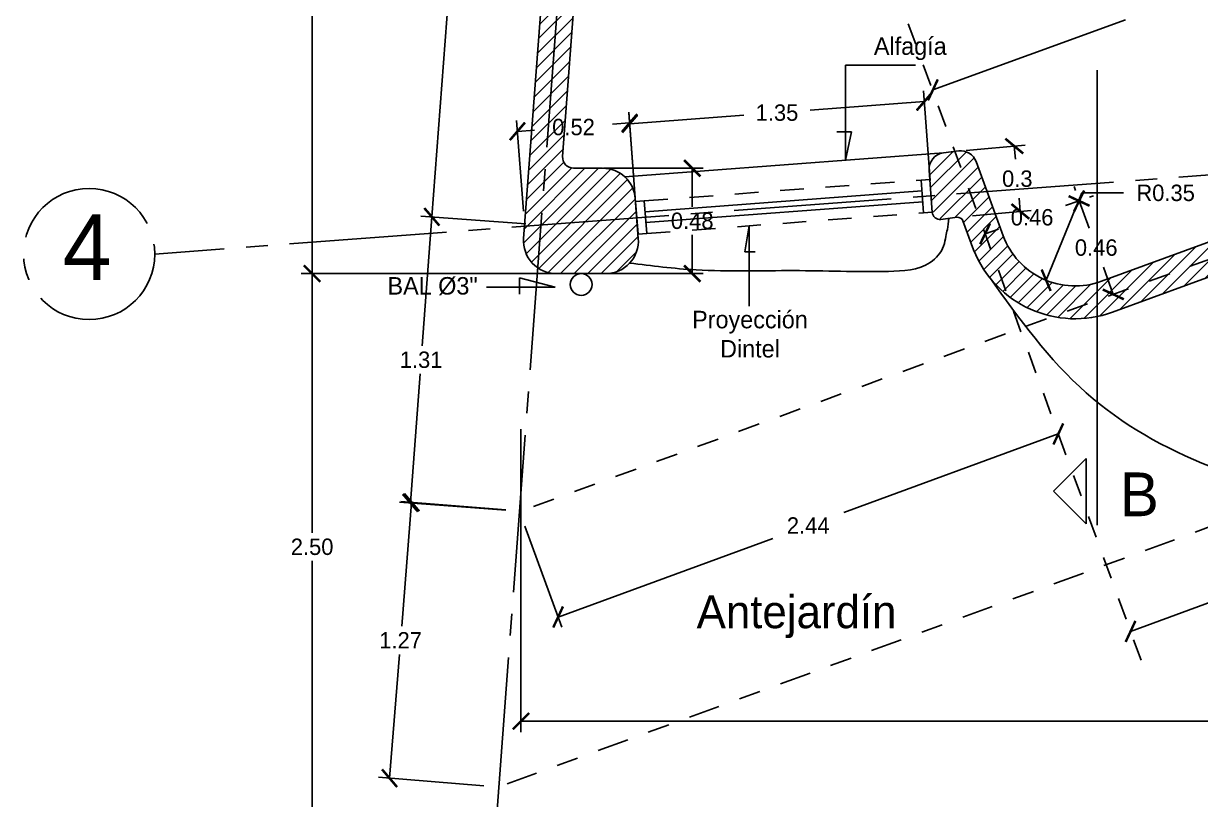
# Model space of a CAD drawing. Extents: x 132.5 to 215, y 54.5 to 129.7.
# Drawn here: x 151.39 to 156.77, y 113.89 to 117.43 of the extents above; entities that cross this region are included whole.
import ezdxf

# ---------------------------------------------------------------- set-up
doc = ezdxf.new("R2010")
doc.units = 0
doc.header["$LTSCALE"] = 0.06
doc.header["$MEASUREMENT"] = 0
doc.header["$PDMODE"] = 34
doc.header["$PDSIZE"] = -5
doc.linetypes.add('ACAD_ISO02W100', pattern=[15, 12, -3])
doc.linetypes.add('ACAD_ISO04W100', pattern=[30.5, 24, -3, 0.5, -3])
doc.layers.get('0').update_dxf_attribs({"linetype": 'CONTINUOUS'})
doc.layers.get('DEFPOINTS').update_dxf_attribs({"linetype": 'CONTINUOUS'})
for name, color, linetype in [('CARPINTERIA', 2, 'CONTINUOUS'), ('COTAS', 7, 'CONTINUOUS'), ('EJES', 1, 'ACAD_ISO04W100'), ('L005', 46, 'CONTINUOUS'), ('L01', 21, 'CONTINUOUS'), ('L02', 2, 'CONTINUOUS'), ('L025', 4, 'CONTINUOUS'), ('L05', 3, 'CONTINUOUS'), ('L07', 20, 'CONTINUOUS'), ('PROY', 9, 'ACAD_ISO02W100')]:
    doc.layers.add(name, color=color, linetype=linetype)
doc.styles.add('STYLE3', font='stylu.ttf')
doc.styles.add('STYLE4', font='stylu.ttf')
doc.dimstyles.new('ISO-25', dxfattribs={"dimtxt": 0.075, "dimasz": 0.075, "dimexe": 0.05, "dimexo": 0.07, "dimgap": 0.025, "dimtad": 0, "dimtih": 1, "dimtoh": 1, "dimdsep": 46, "dimtxsty": 'STYLE3', "dimblk1": 'ARCHTICK', "dimblk2": 'ARCHTICK', "dimsah": 1, "dimcen": 1, "dimadec": 0, "dimazin": 0, "dimtfac": 1, "dimtmove": 1, "dimatfit": 3, "dimldrblk": 'ARCHTICK', "dimfxl": 1, "dimtolj": 1, "dimtzin": 0, "dimarcsym": 0})
pattern_1 = [(45, (1.226518864690036, 29.56729762460166), (-0.03093592167691145, 0.03093592167691146), [])]

# ---------------------------------------------------------------- blocks, each defined once
blk = doc.blocks.new('_ARCHTICK')
at = {"color": 0, "linetype": 'ByBlock', "const_width": 0.15}
blk.add_lwpolyline([(-0.5, -0.5), (0.5, 0.5)], dxfattribs=at)
blk = doc.blocks.new('*D13')
at = {"color": 0, "linetype": 'ByBlock'}
for p, q in [((152.4357100361474, 86.01198070241377), (152.4357100361474, 84.62631784556982)), ((159.6357100361475, 86.01198070241365), (159.6357100361475, 84.62631784556982)), ((152.4357100361474, 84.67631784556981), (155.8757539600127, 84.67631784556981)), ((159.6357100361475, 84.67631784556981), (156.1956661122821, 84.67631784556981))]:
    blk.add_line(p, q, dxfattribs=at)
at = {"layer": 'DEFPOINTS', "color": 0, "linetype": 'ByBlock'}
for p in [(152.4357100361474, 86.08198070241376), (159.6357100361475, 86.08198070241365), (159.6357100361475, 84.67631784556981)]:
    blk.add_point(p, dxfattribs=at)
at = {"color": 0, "linetype": 'ByBlock', "xscale": 0.075, "yscale": 0.075, "zscale": 0.075, "rotation": 180}
blk.add_blockref('_ARCHTICK', (152.4357100361474, 84.67631784556981), dxfattribs=at)
at = {"color": 0, "linetype": 'ByBlock', "xscale": 0.075, "yscale": 0.075, "zscale": 0.075}
blk.add_blockref('_ARCHTICK', (159.6357100361475, 84.67631784556981), dxfattribs=at)
at = {"color": 0, "linetype": 'ByBlock', "insert": (156.0357100361474, 84.67631784556981), "char_height": 0.075, "attachment_point": 5, "style": 'STYLE3'}
blk.add_mtext('\\A1;7.20', dxfattribs=at)
blk = doc.blocks.new('*D74')
at = {"color": 0, "linetype": 'ByBlock'}
for p, q in [((156.3946387811166, 88.31936938923343), (155.5129534683851, 87.99822145898682)), ((154.3201956812759, 87.56376747740813), (155.2018809940074, 87.88491540765473))]:
    blk.add_line(p, q, dxfattribs=at)
at = {"layer": 'DEFPOINTS', "color": 0, "linetype": 'ByBlock'}
for p in [(156.3946387811166, 88.31936938923343), (156.8168753733206, 87.16015344299291), (154.7424322734799, 86.40455153116758)]:
    blk.add_point(p, dxfattribs=at)
at = {"color": 0, "linetype": 'ByBlock', "xscale": 0.075, "yscale": 0.075, "zscale": 0.075}
for p, rotation in [((156.3946387811166, 88.31936938923343), 20.01381196537952), ((154.3201956812759, 87.56376747740813), 200.0138119653795)]:
    blk.add_blockref('_ARCHTICK', p, dxfattribs=dict(at, rotation=rotation))
at = {"color": 0, "linetype": 'ByBlock', "insert": (155.3574172311962, 87.94156843332078), "char_height": 0.075, "attachment_point": 5, "style": 'STYLE3'}
blk.add_mtext('\\A1;2.21', dxfattribs=at)
blk = doc.blocks.new('*D44')
at = {"color": 0, "linetype": 'ByBlock'}
for p, q in [((155.0549249937618, 87.0800244126942), (155.0361426404221, 87.07315249862137)), ((154.989186757073, 87.05597271343929), (155.0346533854984, 86.93170307455885)), ((155.1455736518017, 86.62853519263302), (155.1001070233763, 86.75280483151346)), ((155.2113118884905, 86.65258689188795), (155.1925295351508, 86.64571497781512))]:
    blk.add_line(p, q, dxfattribs=at)
at = {"layer": 'DEFPOINTS', "color": 0, "linetype": 'ByBlock'}
for p in [(154.989186757073, 87.05597271343929), (155.1455736518017, 86.62853519263302), (155.1455736518017, 86.62853519263302)]:
    blk.add_point(p, dxfattribs=at)
at = {"color": 0, "linetype": 'ByBlock', "xscale": 0.075, "yscale": 0.075, "zscale": 0.075}
for p, rotation in [((154.989186757073, 87.05597271343929), 110.0960958494859), ((155.1455736518017, 86.62853519263302), 290.0960958494859)]:
    blk.add_blockref('_ARCHTICK', p, dxfattribs=dict(at, rotation=rotation))
at = {"color": 0, "linetype": 'ByBlock', "insert": (155.0673802044373, 86.84225395303616), "char_height": 0.075, "attachment_point": 5, "style": 'STYLE3'}
blk.add_mtext('\\A1;0.46', dxfattribs=at)
blk = doc.blocks.new('*D77')
at = {"color": 0, "linetype": 'ByBlock'}
for p, q in [((154.8940586052587, 85.99012560719915), (153.9120433133544, 85.63083491650977)), ((152.4533038733759, 85.56897432619911), (152.6227385533379, 85.10587452703004)), ((152.6055587681558, 85.15283041037918), (153.5875740600601, 85.51212110106857))]:
    blk.add_line(p, q, dxfattribs=at)
at = {"layer": 'DEFPOINTS', "color": 0, "linetype": 'ByBlock'}
for p in [(154.717752011224, 86.47200775970786), (154.8940586052587, 85.99012560719915), (152.429252174121, 85.6347125628879)]:
    blk.add_point(p, dxfattribs=at)
at = {"color": 0, "linetype": 'ByBlock', "xscale": 0.075, "yscale": 0.075, "zscale": 0.075}
for p, rotation in [((154.8940586052587, 85.99012560719915), 20.09609584949028), ((152.6055587681558, 85.15283041037918), 200.0960958494902)]:
    blk.add_blockref('_ARCHTICK', p, dxfattribs=dict(at, rotation=rotation))
at = {"color": 0, "linetype": 'ByBlock', "insert": (153.7498086867073, 85.57147800878916), "char_height": 0.075, "attachment_point": 5, "style": 'STYLE3'}
blk.add_mtext('\\A1;2.44', dxfattribs=at)
blk = doc.blocks.new('*D43')
at = {"color": 0, "linetype": 'ByBlock'}
for p, q in [((154.4730102047767, 87.28648877312054), (154.7422741540005, 87.31150987498745)), ((154.6924886380286, 87.30688360225312), (154.6980936425414, 87.246565489224)), ((154.7202613760168, 87.008007991129), (154.7146563715041, 87.06832610415813)), ((154.500782942765, 86.9876131619964), (154.7700468919887, 87.01263426386332))]:
    blk.add_line(p, q, dxfattribs=at)
at = {"layer": 'DEFPOINTS', "color": 0, "linetype": 'ByBlock'}
for p in [(154.4033104824161, 87.2800119912925), (154.4310832204043, 86.98113638016837), (154.7202613760168, 87.008007991129)]:
    blk.add_point(p, dxfattribs=at)
at = {"color": 0, "linetype": 'ByBlock', "xscale": 0.075, "yscale": 0.075, "zscale": 0.075}
for p, rotation in [((154.6924886380286, 87.30688360225312), 95.30891140221186), ((154.7202613760168, 87.008007991129), 275.3089114022118)]:
    blk.add_blockref('_ARCHTICK', p, dxfattribs=dict(at, rotation=rotation))
at = {"color": 0, "linetype": 'ByBlock', "insert": (154.7063750070227, 87.15744579669106), "char_height": 0.075, "attachment_point": 5, "style": 'STYLE3'}
blk.add_mtext('\\A1;0.3', dxfattribs=at)
blk = doc.blocks.new('*D24')
at = {"color": 0, "linetype": 'ByBlock'}
for p, q in [((152.812736079622, 87.20579703107119), (153.2691506127039, 87.20579703107119)), ((153.2191506127039, 87.20579703107119), (153.2191506127039, 87.0291606100151)), ((153.2191506127039, 86.72362594591361), (153.2191506127039, 86.9002623669697)), ((152.812736079622, 86.72362594591361), (153.2691506127039, 86.72362594591361))]:
    blk.add_line(p, q, dxfattribs=at)
at = {"layer": 'DEFPOINTS', "color": 0, "linetype": 'ByBlock'}
for p in [(152.742736079622, 87.20579703107119), (152.742736079622, 86.72362594591361), (153.2191506127039, 86.72362594591361)]:
    blk.add_point(p, dxfattribs=at)
at = {"color": 0, "linetype": 'ByBlock', "xscale": 0.075, "yscale": 0.075, "zscale": 0.075}
for p, rotation in [((153.2191506127039, 87.20579703107119), 90), ((153.2191506127039, 86.72362594591361), 270)]:
    blk.add_blockref('_ARCHTICK', p, dxfattribs=dict(at, rotation=rotation))
at = {"color": 0, "linetype": 'ByBlock', "insert": (153.2191506127039, 86.9647114884924), "char_height": 0.075, "attachment_point": 5, "style": 'STYLE3'}
blk.add_mtext('\\A1;0.48', dxfattribs=at)
blk = doc.blocks.new('*D20')
at = {"color": 0, "linetype": 'ByBlock'}
for p, q in [((152.9602582890135, 87.04847136301527), (152.929195630709, 87.46264014040806)), ((152.4467141639729, 87.00995555363721), (152.4156515056684, 87.42412433103)), ((152.9329351281211, 87.41278017491364), (152.8547776336828, 87.40691836283077)), ((152.4193910030805, 87.37426436553558), (152.4975484975188, 87.38012617761846))]:
    blk.add_line(p, q, dxfattribs=at)
at = {"layer": 'DEFPOINTS', "color": 0, "linetype": 'ByBlock'}
for p in [(152.4193910030805, 87.37426436553558), (152.9654935853904, 86.97866741132309), (152.4519494603498, 86.94015160194503)]:
    blk.add_point(p, dxfattribs=at)
at = {"color": 0, "linetype": 'ByBlock', "xscale": 0.075, "yscale": 0.075, "zscale": 0.075}
for p, rotation in [((152.9329351281211, 87.41278017491364), 4.289153328819681), ((152.4193910030805, 87.37426436553558), 184.2891533288196)]:
    blk.add_blockref('_ARCHTICK', p, dxfattribs=dict(at, rotation=rotation))
at = {"color": 0, "linetype": 'ByBlock', "insert": (152.6761630656008, 87.39352227022461), "char_height": 0.075, "attachment_point": 5, "style": 'STYLE3'}
blk.add_mtext('\\A1;0.52', dxfattribs=at)
blk = doc.blocks.new('*D14')
at = {"color": 0, "linetype": 'ByBlock'}
for p, q in [((154.3076939091188, 87.14952903452314), (154.2769086730636, 87.55999884859423)), ((154.2806481704756, 87.51013888309981), (153.7588428787246, 87.47100348621869)), ((152.9602582890134, 87.04847136301578), (152.9294730529582, 87.45894117708686)), ((152.9332125503703, 87.40908121159244), (153.4550178421214, 87.44821660847356))]:
    blk.add_line(p, q, dxfattribs=at)
at = {"layer": 'DEFPOINTS', "color": 0, "linetype": 'ByBlock'}
for p in [(154.2806481704756, 87.51013888309981), (154.3129292054956, 87.07972508283098), (152.9654935853903, 86.97866741132358)]:
    blk.add_point(p, dxfattribs=at)
at = {"color": 0, "linetype": 'ByBlock', "xscale": 0.075, "yscale": 0.075, "zscale": 0.075}
for p, rotation in [((154.2806481704756, 87.51013888309981), 4.2891533287963), ((152.9332125503703, 87.40908121159244), 184.2891533287963)]:
    blk.add_blockref('_ARCHTICK', p, dxfattribs=dict(at, rotation=rotation))
at = {"color": 0, "linetype": 'ByBlock', "insert": (153.606930360423, 87.45961004734613), "char_height": 0.075, "attachment_point": 5, "style": 'STYLE3'}
blk.add_mtext('\\A1;1.35', dxfattribs=at)
blk = doc.blocks.new('*D42')
at = {"color": 0, "linetype": 'ByBlock'}
for p, q in [((157.0327475990308, 86.01990524156008), (157.1374692450514, 85.73367946268365)), ((157.1202894598693, 85.78063534603278), (156.3316548109268, 85.49209698002552)), ((155.2244806305056, 85.0870143104617), (156.013115279448, 85.37555267646894))]:
    blk.add_line(p, q, dxfattribs=at)
at = {"layer": 'DEFPOINTS', "color": 0, "linetype": 'ByBlock'}
for p in [(157.0086958997759, 86.08564347824887), (157.1202894598693, 85.78063534603278), (155.1128870704121, 85.39202244267777)]:
    blk.add_point(p, dxfattribs=at)
at = {"color": 0, "linetype": 'ByBlock', "xscale": 0.075, "yscale": 0.075, "zscale": 0.075}
for p, rotation in [((157.1202894598693, 85.78063534603278), 20.09609584949512), ((155.2244806305056, 85.0870143104617), 200.0960958494951)]:
    blk.add_blockref('_ARCHTICK', p, dxfattribs=dict(at, rotation=rotation))
at = {"color": 0, "linetype": 'ByBlock', "insert": (156.1723850451874, 85.43382482824723), "char_height": 0.075, "attachment_point": 5, "style": 'STYLE3'}
blk.add_mtext('\\A1;2.02', dxfattribs=at)
blk = doc.blocks.new('*D196')
at = {"color": 0, "linetype": 'ByBlock'}
for p, q in [((152.1768257754997, 94.72362594591361), (151.4301704290328, 94.72362594591361)), ((151.4801704290328, 94.72362594591361), (151.4801704290328, 90.78769073361492)), ((151.4801704290328, 86.72362594591361), (151.4801704290328, 90.6595611582123)), ((152.1768257754997, 86.72362594591361), (151.4301704290328, 86.72362594591361))]:
    blk.add_line(p, q, dxfattribs=at)
at = {"layer": 'DEFPOINTS', "color": 0, "linetype": 'ByBlock'}
for p in [(152.2468257754997, 94.72362594591361), (151.4801704290328, 86.72362594591361), (152.2468257754997, 86.72362594591361)]:
    blk.add_point(p, dxfattribs=at)
at = {"color": 0, "linetype": 'ByBlock', "xscale": 0.075, "yscale": 0.075, "zscale": 0.075}
for p, rotation in [((151.4801704290328, 94.72362594591361), 90), ((151.4801704290328, 86.72362594591361), 270)]:
    blk.add_blockref('_ARCHTICK', p, dxfattribs=dict(at, rotation=rotation))
at = {"color": 0, "linetype": 'ByBlock', "insert": (151.4801704290328, 90.72362594591361), "char_height": 0.075, "attachment_point": 5, "style": 'STYLE3'}
blk.add_mtext('\\A1;8.00', dxfattribs=at)
blk = doc.blocks.new('*D197')
at = {"color": 0, "linetype": 'ByBlock'}
for p, q in [((151.4801704290328, 86.72362594591361), (151.4801704290328, 85.53802016260468)), ((151.4801704290328, 84.22362594591361), (151.4801704290328, 85.40923172922254)), ((151.8841384513881, 84.22362594591361), (151.4301704290328, 84.22362594591361))]:
    blk.add_line(p, q, dxfattribs=at)
at = {"layer": 'DEFPOINTS', "color": 0, "linetype": 'ByBlock'}
for p in [(152.2468257754997, 86.72362594591361), (151.4801704290328, 84.22362594591361), (151.9541384513881, 84.22362594591361)]:
    blk.add_point(p, dxfattribs=at)
at = {"color": 0, "linetype": 'ByBlock', "xscale": 0.075, "yscale": 0.075, "zscale": 0.075}
for p, rotation in [((151.4801704290328, 86.72362594591361), 90), ((151.4801704290328, 84.22362594591361), 270)]:
    blk.add_blockref('_ARCHTICK', p, dxfattribs=dict(at, rotation=rotation))
at = {"color": 0, "linetype": 'ByBlock', "insert": (151.4801704290328, 85.47362594591361), "char_height": 0.075, "attachment_point": 5, "style": 'STYLE3'}
blk.add_mtext('\\A1;2.50', dxfattribs=at)
blk = doc.blocks.new('*D199')
at = {"color": 0, "linetype": 'ByBlock'}
for p, q in [((152.3659328493671, 85.64265600516953), (151.8854968178356, 85.68108072768611)), ((151.9353376655358, 85.67709451387785), (151.890106187229, 85.1115515375121)), ((151.8344470122634, 84.41562788764705), (151.8796784905703, 84.98117086401282)), ((152.2650421960947, 84.38118937893873), (151.7846061645632, 84.41961410145531))]:
    blk.add_line(p, q, dxfattribs=at)
at = {"layer": 'DEFPOINTS', "color": 0, "linetype": 'ByBlock'}
for p in [(152.4357100361474, 85.63707530583798), (151.8344470122634, 84.41562788764705), (152.334819382875, 84.37560867960718)]:
    blk.add_point(p, dxfattribs=at)
at = {"color": 0, "linetype": 'ByBlock', "xscale": 0.075, "yscale": 0.075, "zscale": 0.075}
for p, rotation in [((151.9353376655358, 85.67709451387785), 85.4272826975134), ((151.8344470122634, 84.41562788764705), 265.4272826975134)]:
    blk.add_blockref('_ARCHTICK', p, dxfattribs=dict(at, rotation=rotation))
at = {"color": 0, "linetype": 'ByBlock', "insert": (151.8848923388996, 85.04636120076248), "char_height": 0.075, "attachment_point": 5, "style": 'STYLE3'}
blk.add_mtext('\\A1;1.27', dxfattribs=at)
blk = doc.blocks.new('*D195')
at = {"color": 0, "linetype": 'ByBlock'}
for p, q in [((152.0279400465556, 86.98329772218958), (151.983667912103, 86.39300259615432)), ((151.9298190023941, 85.6750171333695), (151.9740911368468, 86.26531225940468)), ((152.3659060844553, 85.6423106022149), (151.8799590368997, 85.67875663078158))]:
    blk.add_line(p, q, dxfattribs=at)
at = {"layer": 'DEFPOINTS', "color": 0, "linetype": 'ByBlock'}
for p in [(152.5275855550832, 86.94582430905), (151.9298190023941, 85.6750171333695), (152.4357100361474, 85.63707530583798)]:
    blk.add_point(p, dxfattribs=at)
at = {"color": 0, "linetype": 'ByBlock', "xscale": 0.075, "yscale": 0.075, "zscale": 0.075}
for p, rotation in [((152.0279400465556, 86.98329772218958), 85.71084667118063), ((151.9298190023941, 85.6750171333695), 265.7108466711807)]:
    blk.add_blockref('_ARCHTICK', p, dxfattribs=dict(at, rotation=rotation))
at = {"color": 0, "linetype": 'ByBlock', "insert": (151.9788795244749, 86.32915742777952), "char_height": 0.075, "attachment_point": 5, "style": 'STYLE3'}
blk.add_mtext('\\A1;1.31', dxfattribs=at)
blk = doc.blocks.new('*D194')
at = {"color": 0, "linetype": 'ByBlock'}
for p, q in [((152.2281078193872, 89.65220135994282), (152.1328164384619, 88.38164961427265)), ((152.0279400465556, 86.98329772218958), (152.1232314274809, 88.25384946785975)), ((152.457781603391, 86.95105960542692), (151.9780800810612, 86.98703721960166))]:
    blk.add_line(p, q, dxfattribs=at)
at = {"layer": 'DEFPOINTS', "color": 0, "linetype": 'ByBlock'}
for p in [(152.7225215883348, 89.61512032727174), (152.0279400465556, 86.98329772218958), (152.5275855550832, 86.94582430905)]:
    blk.add_point(p, dxfattribs=at)
at = {"color": 0, "linetype": 'ByBlock', "xscale": 0.075, "yscale": 0.075, "zscale": 0.075}
for p, rotation in [((152.2281078193872, 89.65220135994282), 85.71084667118063), ((152.0279400465556, 86.98329772218958), 265.7108466711807)]:
    blk.add_blockref('_ARCHTICK', p, dxfattribs=dict(at, rotation=rotation))
at = {"color": 0, "linetype": 'ByBlock', "insert": (152.1280239329714, 88.31774954106619), "char_height": 0.075, "attachment_point": 5, "style": 'STYLE3'}
blk.add_mtext('\\A1;2.68', dxfattribs=at)
blk = doc.blocks.new('CT2')
at = {"layer": 'L07'}
for p, q in [((1.966565440404906, -6.994739715590299), (1.966565440404906, -9.075633700573462)), ((1.916565440404923, -8.77008103817738), (1.766565440404918, -8.9200810381774)), ((1.916565440404923, -9.070081038177378), (1.916565440404923, -8.77008103817738)), ((1.766565440404918, -8.9200810381774), (1.916565440404923, -9.07008103817742))]:
    blk.add_line(p, q, dxfattribs=at)
at = {"layer": 'L025', "insert": (2.070274888231722, -8.834666863343685), "char_height": 0.2, "attachment_point": 1, "style": 'STYLE3'}
blk.add_mtext('B', dxfattribs=at)
blk = doc.blocks.new('*D271')
at = {"color": 0, "linetype": 'ByBlock'}
for p, q in [((155.0016303723737, 87.09246010964321), (154.8384109386368, 86.69318532464126)), ((155.1916243667819, 87.09246010964318), (155.0016303723737, 87.09246010964321))]:
    blk.add_line(p, q, dxfattribs=at)
at = {"layer": 'DEFPOINTS', "color": 0, "linetype": 'ByBlock'}
for p in [(154.9708488456437, 87.0171609422232), (154.8384109386368, 86.69318532464126)]:
    blk.add_point(p, dxfattribs=at)
at = {"color": 0, "linetype": 'ByBlock', "xscale": 0.075, "yscale": 0.075, "zscale": 0.075, "rotation": 247.7657600148531}
blk.add_blockref('_ARCHTICK', (154.8384109386368, 86.69318532464126), dxfattribs=at)
at = {"color": 0, "linetype": 'ByBlock', "insert": (155.3849625805447, 87.09246010964321), "char_height": 0.075, "attachment_point": 5, "style": 'STYLE3'}
blk.add_mtext('\\A1;R0.35', dxfattribs=at)
blk = doc.blocks.new('*D272')
at = {"color": 0, "linetype": 'ByBlock'}
for p, q in [((154.9660940517818, 87.12205392833681), (154.9726919675793, 87.10317358122323)), ((154.989186757073, 87.05597271343929), (154.9273399124308, 87.0343597488664)), ((154.5590875040992, 86.90567046324144), (154.6209343487412, 86.92728342781429)), ((154.5821802093904, 86.83958924834391), (154.5755822935929, 86.85846959545749))]:
    blk.add_line(p, q, dxfattribs=at)
at = {"layer": 'DEFPOINTS', "color": 0, "linetype": 'ByBlock'}
for p in [(154.989186757073, 87.05597271343929), (154.989186757073, 87.05597271343929), (154.5590875040992, 86.90567046324144)]:
    blk.add_point(p, dxfattribs=at)
at = {"color": 0, "linetype": 'ByBlock', "xscale": 0.075, "yscale": 0.075, "zscale": 0.075}
for p, rotation in [((154.989186757073, 87.05597271343929), 19.2624504853754), ((154.5590875040992, 86.90567046324144), 199.2624504853754)]:
    blk.add_blockref('_ARCHTICK', p, dxfattribs=dict(at, rotation=rotation))
at = {"color": 0, "linetype": 'ByBlock', "insert": (154.774137130586, 86.98082158834036), "char_height": 0.075, "attachment_point": 5, "style": 'STYLE3'}
blk.add_mtext('\\A1;0.46', dxfattribs=at)
blk = doc.blocks.new('BLO1')
at = {"layer": 'CARPINTERIA'}
for p, q in [((-1.265757710631114, -7.494202156222698), (-1.305645683026633, -7.49719375415237)), ((-1.294427190790437, -7.64677365063568), (-1.305645683026633, -7.49719375415237)), ((-1.265757710631114, -7.494202156222698), (-1.254539218394861, -7.643782052705987)), ((-1.301906185614577, -7.547053719646783), (-2.568349309172881, -7.642036953913809)), ((-2.572088806584993, -7.592176988419389), (-2.611976778980456, -7.595168586349047)), ((-2.611976778980456, -7.595168586349047), (-2.600758286744288, -7.744748482832357)), ((-2.572088806584993, -7.592176988419389), (-2.56087031434874, -7.741756884902692)), ((-2.564609811760768, -7.691896919408222), (-1.298166688202521, -7.596913685141203)), ((-1.294427190790437, -7.64677365063568), (-1.254539218394861, -7.643782052705987)), ((-2.600758286744288, -7.744748482832357), (-2.56087031434874, -7.741756884902692))]:
    blk.add_line(p, q, dxfattribs=at)
at = {"layer": 'CARPINTERIA', "linetype": 'Continuous'}
blk.add_circle((-2.860586367262336, -7.974999999999987), 0.05, dxfattribs=at)

msp = doc.modelspace()

# ---------------------------------------------------------------- hatches: boundary and pattern name
at = {"layer": 'L005'}
h = msp.add_hatch(dxfattribs=at)
h.set_pattern_fill('ANSI31,_O', color=256, scale=0.35)
h.set_pattern_definition(pattern_1)
h.paths.add_polyline_path([(156.973379982943, 122.5520158396588), (157.1584738426845, 122.5520158396588, 0.4142135623731471), (157.2334738426845, 122.6270158396588, 0.414213562373154), (157.1584738426845, 122.7020158396588), (156.973379982943, 122.7020158396588, 0.4142135623731256), (156.723379982943, 122.4520158396588), (156.723379982943, 121.078680983432, 0.4363134019872558), (156.8039892290318, 121.0038910351881, 0.3820559693508156), (156.873379982943, 121.076087659644), (156.873379982943, 122.4520158396588, -0.4142135623733252)], flags=17)
edge = h.paths.add_edge_path()
edge.add_arc((154.4440750960173, 118.6930710581944), 0.4500000000000037, 94.33200065810452, 175.7108466711816)
edge.add_line((153.9953354065675, 118.7267265349031), (153.8528434779311, 116.8268341530849))
edge.add_arc((153.9027034434256, 116.8230946556728), 0.04999999999999911, 175.7108466711615, 270.0000000000326)
edge.add_line((153.9027034434256, 116.7730946556728), (154.0358064451983, 116.7730946556728))
edge.add_arc((154.0358064451984, 116.6230946556729), 0.1499999999999919, 4.289153328778127, 90.00000000001091, ccw=False)
edge.add_line((154.1853863416817, 116.634313147909), (154.1990491730683, 116.4521420627514))
edge.add_arc((154.0494692765851, 116.4409235705153), 0.1499999999999981, -90, 4.289153328788984, ccw=False)
edge.add_line((154.0494692765851, 116.2909235705153), (153.8239001842385, 116.2909235705153))
edge.add_arc((153.8239001842385, 116.4409235705153), 0.1499999999999957, 175.7108466711831, 270, ccw=False)
edge.add_line((153.6743202877552, 116.4521420627515), (154.2310030615906, 123.874579047224))
edge.add_arc((154.6797427510404, 123.8409235705153), 0.4500000000000042, 90, 175.7108466711798, ccw=False)
edge.add_line((154.6797427510404, 124.2909235705153), (159.8447150506344, 124.2909235705153))
edge.add_arc((159.8447150506345, 123.8409235705153), 0.4500000000000062, 4.289153328820191, 90.00000000001091, ccw=False)
edge.add_line((160.2934547400843, 123.874579047224), (160.7946044563922, 117.1925828297854))
edge.add_arc((160.6450245599089, 117.1813643375491), 0.1499999999999957, -90, 4.289153328827695, ccw=False)
edge.add_line((160.6450245599089, 117.0313643375491), (160.5373219230916, 117.0313643375491))
edge.add_arc((160.5373219230916, 116.8813643375491), 0.1500000000000145, 90, 145.7571622741032)
edge.add_arc((159.0638242551735, 117.8843636259689), 1.632471023587851, 283.044909988745, 325.7571622740918, ccw=False)
edge.add_arc((159.4149720339532, 116.3409235705153), 0.05000000000001414, 200.2733466572566, 290.2733466570909, ccw=False)
edge.add_line((159.3680695227716, 116.3235986045742), (159.3595238335086, 116.3467336737904))
edge.add_arc((159.429877600281, 116.3727211227019), 0.07500000000000125, 110.39893009392361, 200.2733466572134, ccw=False)
edge.add_arc((159.0763634018443, 117.886862505634), 1.480493320974319, 282.7750595894142, 345.3388183887907)
edge.add_arc((160.2667911884136, 117.5754215033139), 0.2499999999999936, 345.3388183887799, 454.2891533288156)
edge.add_line((160.2480937013532, 117.824721330786), (159.5718554185334, 117.7740034595745))
edge.add_spline(control_points=[(159.5718554185334, 117.7740034595745), (159.5662260758006, 117.7640977756235), (159.5395778085159, 117.7269459603754), (159.4486620211664, 117.6891333004167), (159.3283514535684, 117.740485433746), (159.2901672131336, 117.8649007909837), (159.3295155857848, 117.9248848851674), (159.3454290798164, 117.9491439957854)], knot_values=[0.0834302372304293, 0.0834302372304293, 0.0834302372304293, 0.0834302372304293, 0.1181125264198664, 0.2238113328742232, 0.345056001232198, 0.4695595403814369, 0.5541038795834261, 0.5541038795834261, 0.5541038795834261, 0.5541038795834261], degree=3, periodic=0)
edge.add_spline(control_points=[(159.3454290798164, 117.9491439957854), (159.3677422157092, 117.9696516662292), (159.3900553516018, 117.9901593366731), (159.4093792152198, 118.0128221263676)], knot_values=[0.1203524631199651, 0.1203524631199651, 0.1203524631199651, 0.1203524631199651, 0.2101604438946315, 0.2101604438946315, 0.2101604438946315, 0.2101604438946315], degree=3, periodic=0)
edge.add_line((159.4093792152198, 118.0128221263677), (159.3458303006469, 118.8601409873403))
edge.add_line((159.3458303006469, 118.8601409873403), (159.5652141488224, 118.8765947759534))
edge.add_line((159.5652141488224, 118.8765947759534), (159.6175671125914, 118.1785552590315))
edge.add_arc((159.8668669400636, 118.1972527460919), 0.2499999999999994, 184.2891533288153, 274.289153328822)
edge.add_line((159.885564427124, 117.9479529186198), (160.3343041165739, 117.9816083953285))
edge.add_arc((160.3156066295134, 118.2309082228007), 0.2499999999999868, 274.2891533288222, 364.2891533288222)
edge.add_line((160.5649064569855, 118.2496057098611), (160.4826375139197, 119.3465249507384))
edge.add_arc((160.2333376864476, 119.3278274636779), 0.2500000000000003, 4.289153328825027, 94.28915332881552)
edge.add_line((160.2146401993872, 119.57712729115), (159.2972168342899, 119.5083205387678))
edge.add_line((159.2972168342899, 119.5083205387678), (159.214947891224, 120.6052397796451))
edge.add_line((159.214947891224, 120.6052397796451), (159.4343317393995, 120.6216935682582))
edge.add_line((159.4343317393995, 120.6216935682582), (159.4866847031686, 119.9236540513363))
edge.add_arc((159.7359845306407, 119.9423515383967), 0.2499999999999962, 184.2891533288185, 274.2891533288222)
edge.add_line((159.7546820177012, 119.6930517109246), (160.203421707151, 119.7267071876334))
edge.add_arc((160.1847242200906, 119.9760070151055), 0.2499999999999897, 274.2891533288222, 364.2891533288222)
edge.add_line((160.4340240475627, 119.9947045021659), (160.3517551044968, 121.0916237430432))
edge.add_arc((160.1024552770247, 121.0729262559828), 0.2499999999999834, 4.289153328825514, 94.28915332882225)
edge.add_line((160.0837577899643, 121.3222260834549), (157.9427707368248, 121.1616520544694))
edge.add_arc((157.948379982943, 121.0868621062278), 0.07499999999999427, 94.28915332886557, 180)
edge.add_line((157.873379982943, 121.0868621062278), (157.873379982943, 121.084214512421))
edge.add_arc((157.7983382158121, 121.0815344682822), 0.07508960947237445, -85.6840151782365, 2.0453940210679207, ccw=False)
edge.add_arc((157.798379982943, 121.0814477479283), 0.07499999999999558, 180, 274.28915329936257, ccw=False)
edge.add_line((157.723379982943, 121.0814477479283), (157.723379982943, 121.2956190313293))
edge.add_line((157.723379982943, 121.2956190313293), (159.8730994357504, 121.4568479902898))
edge.add_arc((159.8394439590417, 121.9055876797396), 0.4500000000000041, 274.2891533288076, 364.289153328822)
edge.add_line((160.2881836484915, 121.9392431564484), (160.143874843601, 123.8633605549877))
edge.add_arc((159.8447150509371, 123.8409235664803), 0.3000000000000044, 4.289154101601366, 89.99060297954203)
edge.add_line((159.8447642536209, 124.1409235624455), (157.2832760572221, 124.1413436720203))
edge.add_arc((157.2832637909262, 124.0665537247845), 0.07478994824162807, 89.99060292178655, 179.9999999999238)
edge.add_line((157.2084738426845, 124.0665537247846), (157.2084738426844, 123.9768057879003))
edge.add_arc((157.1336838944428, 123.9768057879004), 0.07478994824162612, 269.99999999997823, 359.9999999999238, ccw=False)
edge.add_line((157.1336838944428, 123.9020158396588), (156.8729598794264, 123.9020158396589))
edge.add_arc((156.8729598794264, 124.0515957361421), 0.1495798964832712, 180, 269.9999999999891, ccw=False)
edge.add_line((156.7233799829431, 124.0515957361421), (156.7233799829431, 124.1409235705153))
edge.add_line((156.7233799829431, 124.1409235705153), (154.6797427510404, 124.1409235705153))
edge.add_arc((154.6797427510404, 123.8409235705153), 0.3000000000000032, 90.00000000001086, 175.7108466711835)
edge.add_line((154.3805829580739, 123.8633605549878), (154.1890885697521, 121.3101020440304))
edge.add_line((154.1890885697521, 121.3101020440304), (154.1890885697521, 121.1373421209868))
edge.add_line((154.1890885697521, 121.1373421209868), (154.1761315755238, 121.1373421209867))
edge.add_line((154.1761315755238, 121.1373421209867), (154.0573696964462, 119.5538503999529))
edge.add_arc((154.3066695239183, 119.5351529128925), 0.249999999999998, 175.7108466711782, 274.2891533288222)
edge.add_line((154.3253670109788, 119.2858530854204), (154.9649868375826, 119.3338245724158))
edge.add_arc((154.9649868375833, 119.2588245724158), 0.07499999999999397, 0, 90.00000000052108, ccw=False)
edge.add_arc((154.9649868375833, 119.2588245776736), 0.07499999999999335, 274.3105766966938, 359.99999598330174, ccw=False)
edge.add_line((154.9706240478915, 119.1840367320037), (154.4100840491076, 119.1417854536955))
h = msp.add_hatch(dxfattribs=at)
h.set_pattern_fill('ANSI31,_O', color=256, scale=0.35)
h.set_pattern_definition(pattern_1)
edge = h.paths.add_edge_path()
edge.add_arc((156.1973677103337, 116.5844585668248), 0.3499999999999967, 200.0960958494896, 290.09609584949476, ccw=False)
edge.add_line((155.8686765268897, 116.4642000705502), (155.7446851291731, 116.8030940407467))
edge.add_arc((155.6742513041494, 116.7773243629735), 0.07499999999998837, 20.09609584955084, 97.1984648901741)
edge.add_line((155.6648533052444, 116.8517332173967), (155.5948053889677, 116.8428860143916))
edge.add_arc((155.6042033878727, 116.7684771599683), 0.07499999999999707, 97.19846489015119, 184.9531434703819)
edge.add_line((155.5294834647987, 116.7620015830967), (155.544689385879, 116.5865445889299))
edge.add_arc((155.5945026679283, 116.5908616401776), 0.0500000000000093, 184.9531434703864, 277.1984648901484)
edge.add_line((155.6007680005316, 116.5412557372288), (155.6576020850944, 116.54843400477))
edge.add_arc((155.660734751396, 116.5236310532956), 0.02499999999998343, 20.123105295492678, 97.19846489015657, ccw=False)
edge.add_line((155.6842086411544, 116.5322320125219), (155.7329227731639, 116.3992805434599))
edge.add_arc((156.1973677103337, 116.5844585668249), 0.4999999999999858, 201.737577278106, 290.0960958497155)
edge.add_line((156.3691655621564, 116.1148997333343), (158.0717839662199, 116.7378380393127))
edge.add_arc((158.0185195772955, 116.8800191172519), 0.1518306755943521, 290.5371361717865, 400.6653979237188)
edge.add_line((158.1336873980109, 116.9789581243376), (158.0029372542783, 117.0524727481476))
edge.add_spline(control_points=[(158.0029372542783, 117.0524727481476), (158.0029372727843, 117.0524727455201), (158.0029372997982, 117.0524727416847), (158.002937269469, 117.0524727459909), (157.9729194594013, 117.0567346980708), (157.9008251800156, 117.0464821935691), (157.8624754150903, 116.9969414655412), (157.8448461634304, 116.9741677676186)], knot_values=[0, 0, 0, 0, 3.277724822114969e-08, 4.784622645304104e-08, 6.555438389344026e-08, 0.09976272495540667, 0.1846419461546654, 0.1846419461546654, 0.1846419461546654, 0.1846419461546654], degree=3, periodic=0)
edge.add_line((157.8448461634304, 116.9741677676185), (157.7313624907428, 116.7730121657858))
edge.add_line((157.7313624907428, 116.7730121657858), (156.3176262066083, 116.2557673833809))

# ---------------------------------------------------------------- linework, layer by layer
at = {"layer": 'COTAS'}
for p, q in [((155.1467934437604, 117.2440395477252), (155.1467934437604, 116.8092913615874)), ((155.1467934437604, 117.2440395477252), (155.4667219356712, 117.2440395477252)), ((155.1749255757949, 116.9396213293912), (155.1066045584918, 116.9396213293912)), ((155.1467934437604, 116.8092913615874), (155.1749255757949, 116.9396213293912)), ((154.7061882385635, 116.5093175783604), (154.6858670684091, 116.3902415463536)), ((154.7061882385635, 116.1415664044253), (154.7061882385635, 116.5093175783604)), ((154.6858670684091, 116.3902415463536), (154.7332942221667, 116.3902415463536)), ((153.8193894365262, 116.2292297646102), (153.6552702748441, 116.2713909471499)), ((153.6552702748441, 116.2713909471499), (153.6552702748441, 116.196437733746)), ((153.5052186577502, 116.2292297646102), (153.8193894365262, 116.2292297646102))]:
    msp.add_line(p, q, dxfattribs=at)
at = {"layer": 'EJES', "ltscale": 0.5}
for p, q in [((153.4756211812454, 112.8000120866139), (154.4692178385752, 126.0479675176792)), ((162.4762065305401, 117.1672795919592), (151.9864417210221, 116.3805472312453))]:
    msp.add_line(p, q, dxfattribs=at)
at = {"layer": 'EJES', "ltscale": 0.025}
for p, q in [((155.4341042327668, 117.4336956592938), (156.5071518686703, 114.5008359590422)), ((157.757132168516, 116.7025783407621), (153.655771038811, 115.2020101874895))]:
    msp.add_line(p, q, dxfattribs=at)
at = {"layer": 'EJES', "ltscale": 0.1}
msp.add_line((159.5713139214639, 116.1417807297941), (153.561338247565, 113.9429063042088), dxfattribs=at)
at = {"layer": 'EJES', "ltscale": 0.5}
msp.add_circle((151.6864417210221, 116.3805472312453), 0.3, dxfattribs=at)
at = {"layer": 'L01', "ltscale": 0.005}
msp.add_line((152.9656744369001, 116.2909235705153), (154.0494692765851, 116.2909235705153), dxfattribs=at)
at = {"layer": 'L01'}
msp.add_spline([(155.8066077888193, 116.2725183742589), (156.248732700313, 115.7450799723159), (157.4573666250472, 115.2437675163594), (158.3800289135645, 115.3623575783928), (158.6012522933785, 115.5564139961366), (158.5526612523137, 115.6892232968275)], degree=3, dxfattribs=at)
at = {"layer": 'L02'}
msp.add_circle((153.9377936156805, 116.2409235705153), 0.05, dxfattribs=at)
at = {"layer": 'L025'}
msp.add_line((154.1372644226776, 116.7335766850071), (155.59492708143, 116.8429013844122), dxfattribs=at)
msp.add_spline([(154.1594301192415, 116.3389009598729), (154.4630690485431, 116.307915700368), (154.9100427174441, 116.3045058856654), (155.3433682586038, 116.3010960709629), (155.5344407896688, 116.3420144428558), (155.5958570501762, 116.4170315572365), (155.6060931459822, 116.4613599423194), (155.6129172098528, 116.4920486716173), (155.6204026949931, 116.5437356415154)], degree=3, dxfattribs=at)
at = {"layer": 'L05'}
for p, q in [((153.6743202877552, 116.4521420627515), (154.2310030615906, 123.874579047224)), ((153.8528434779311, 116.8268341530849), (153.9953354065675, 118.7267265349031)), ((155.5949270814301, 116.8429013844122), (155.6648533052443, 116.8517332173967)), ((155.7446851291731, 116.8030940407466), (155.8686765268897, 116.4642000705503)), ((154.0358064451984, 116.7730946556728), (153.9027034434256, 116.7730946556728)), ((155.5295351320934, 116.7628832838708), (155.5439155962233, 116.5711437621366)), ((157.7313624907428, 116.7730121657858), (156.3176262066083, 116.2557673833809)), ((158.0718784412006, 116.7378726049466), (156.3691655621546, 116.1148997333336)), ((154.1853863416817, 116.634313147909), (154.1990491730683, 116.4521420627515)), ((155.5832033048918, 116.5390372782608), (155.6576020850943, 116.54843400477)), ((155.6842086411544, 116.5322320125219), (155.7329227731642, 116.3992805434593)), ((154.0494692765851, 116.2909235705153), (153.8239001842385, 116.2909235705153))]:
    msp.add_line(p, q, dxfattribs=at)
for centre, radius, start, end in [((155.6043250803351, 116.7684925299889), 0.075, 97.19846489015953, 184.2891533287781), ((155.6742513041494, 116.7773243629735), 0.075, 20.09609584949323, 97.19846489017851), ((153.9027034434256, 116.8230946556728), 0.05, 175.7108466711822, 270), ((154.0358064451984, 116.6230946556728), 0.15, 4.28915332879513, 90.00000000000306), ((155.5788175720694, 116.573761410325), 0.035, 184.2891533287764, 277.198464890158), ((155.660734751396, 116.5236310532956), 0.025, 20.1231052954747, 97.19846489017452), ((153.8239001842385, 116.4409235705153), 0.15, 175.7108466711809, 270), ((154.0494692765851, 116.4409235705153), 0.15, 269.9999999999996, 4.28915332880518), ((156.1973677103337, 116.5844585668248), 0.35, 200.0960958494896, 290.0960958494911), ((156.1973677103337, 116.5844585668248), 0.5, 201.7375772781879, 290.0960958494911)]:
    msp.add_arc(centre, radius, start, end, dxfattribs=at)
at = {"layer": 'PROY', "linetype": 'ACAD_ISO02W100', "ltscale": 0.15}
for p, q in [((154.2262911763579, 116.6237465820959), (155.4927342999162, 116.7187298163629)), ((154.2375096685941, 116.4741666856126), (155.5039527921524, 116.5691499198797))]:
    msp.add_line(p, q, dxfattribs=at)

# ---------------------------------------------------------------- block references
at = {"layer": 'L02'}
msp.add_blockref('BLO1', (156.7983799829428, 124.2159235705153), dxfattribs=at)
at = {"layer": 'L07'}
msp.add_blockref('CT2', (154.3318145425381, 124.2159235705153), dxfattribs=at)

# ---------------------------------------------------------------- texts
at = {"layer": 'COTAS', "char_height": 0.08, "style": 'STYLE4'}
for s, insert, attachment_point in [('Alfagía', (155.4433251212933, 117.3714426086634), 2), ('BAL %%c3"', (153.2579146199685, 116.2750190852249), 2), ('Proyección\\PDintel', (154.7098568264814, 115.9061671433464), 8)]:
    msp.add_mtext(s, dxfattribs=dict(at, insert=insert, attachment_point=attachment_point))
at = {"layer": 'L025', "style": 'STYLE3'}
for s, insert, char_height, attachment_point in [('4', (151.5659427733568, 116.5621861643072), 0.3, 1), ('Antejardín', (154.9230845060368, 114.8190580563651), 0.15, 2)]:
    msp.add_mtext(s, dxfattribs=dict(at, insert=insert, char_height=char_height, attachment_point=attachment_point))

# ---------------------------------------------------------------- dimensions: what is measured, and where the dimension line sits
at = {"layer": 'COTAS'}
for base, p1, p2, text, override, picture, middle in [((152.7066892937228, 116.2909235705153), (153.4733446401898, 124.2909235705153), (153.4733446401898, 116.2909235705153), '8.00', {"dimscale": 1}, '*D196', (152.7066892937228, 120.2909235705153)), ((152.7066892937228, 113.7909235705153), (153.4733446401898, 116.2909235705153), (153.1806573160781, 113.7909235705153), '2.50', {"dimscale": 1, "dimse1": 1}, '*D197', (152.7066892937228, 115.0409235705153))]:
    dim = msp.add_linear_dim(base=base, p1=p1, p2=p2, angle=90, text=text, dimstyle='ISO-25', override=override, dxfattribs=at)
    dim.commit()
    dim.dimension.update_dxf_attribs({"geometry": picture, "text_midpoint": middle, "insert": (1.226518864690036, 29.56729762460166)})
for base, p1, p2, picture, middle in [((153.2544589112457, 116.5505953467912), (153.9490404530248, 119.1824179518734), (153.7541044197733, 116.5131219336517), '*D194', (153.3545427976614, 117.8850471656679)), ((153.1563378670842, 115.2423147579712), (153.7541044197733, 116.5131219336517), (153.6622289008375, 115.2043729304396), '*D195', (153.2053983891649, 115.8964550523812))]:
    dim = msp.add_linear_dim(base=base, p1=p1, p2=p2, angle=85.71084667118065, dimstyle='ISO-25', override={"dimscale": 1, "dimse1": 1}, dxfattribs=at)
    dim.commit()
    dim.dimension.update_dxf_attribs({"geometry": picture, "text_midpoint": middle, "insert": (1.226518864690036, 29.56729762460166)})
for p1, p2, distance, override, picture, middle in [((155.9689511381699, 115.9718491557693), (158.0433942380106, 116.7274510675946), 1.233720126209462, {"dimse1": 1, "dimse2": 1}, '*D74', (156.5839360958863, 117.5088660579224)), ((154.1920124500803, 116.5459650359253), (155.5394480701857, 116.6470227074326), 0.43162264153295515, {"dimdle": 0, "dimse1": 0, "dimse2": 0}, '*D14', (154.833449225113, 117.0269076719478)), ((154.1920124500805, 116.5459650359248), (153.6784683250398, 116.5074492265467), -0.43533199360022007, {"dimgap": 0.05, "dimdle": 0, "dimse1": 0, "dimse2": 0}, '*D20', (153.9026819302908, 116.9608198948263)), ((155.6298293471061, 116.8473096158941), (155.6576020850943, 116.54843400477), 0.2904239817217471, {"dimgap": 0.05, "dimdle": 0, "dimse1": 0, "dimse2": 0}, '*D43', (155.9328938717127, 116.7247434212927)), ((153.969254944312, 116.7730946556728), (153.969254944312, 116.2909235705153), 0.4764145330818792, {"dimdle": 0, "dimse1": 0, "dimse2": 0}, '*D24', (154.4456694773939, 116.5320091130941)), ((156.215705621763, 116.623270338041), (156.3720925164917, 116.1958328172347), 0, {"dimgap": 0.05, "dimdle": 0, "dimse1": 0, "dimse2": 0}, '*D44', (156.2938990691273, 116.4095515776378)), ((153.655771038811, 115.2020101874895), (155.944270875914, 116.0393053843095), -0.5131222310586263, {"dimse2": 1}, '*D77', (154.9763275513973, 115.1387756333908)), ((156.3394059351021, 114.9593200672794), (158.2352147644659, 115.6529411028505), -0.32478159333973333, {"dimse1": 1}, '*D42', (157.3989039098774, 115.0011224528489)), ((153.6622289008374, 115.2043729304396), (153.561338247565, 113.9429063042088), -0.5019701647345461, {"dimscale": 1}, '*D199', (153.1114112035897, 114.6136588253641))]:
    dim = msp.add_aligned_dim(p1=p1, p2=p2, distance=distance, dimstyle='ISO-25', override=override, dxfattribs=at)
    dim.commit()
    dim.dimension.update_dxf_attribs({"geometry": picture, "text_midpoint": middle, "insert": (1.226518864690036, 29.56729762460166)})
dim = msp.add_aligned_dim(p1=(155.7856063687892, 116.4729680878431), p2=(156.215705621763, 116.623270338041), distance=0, dimstyle='ISO-25', dxfattribs=at)
dim.commit()
dim.dimension.update_dxf_attribs({"geometry": '*D272', "text_midpoint": (156.0006559952761, 116.548119212942), "insert": (1.226518864690036, 29.56729762460166)})
dim = msp.add_radius_dim(center=(156.1973677103337, 116.5844585668249), mpoint=(156.0649298033268, 116.2604829492429), dimstyle='ISO-25', dxfattribs=at)
dim.commit()
dim.dimension.update_dxf_attribs({"geometry": '*D271', "text_midpoint": (156.6114814452347, 116.6597577342449), "dimtype": 164, "insert": (1.226518864690036, 29.56729762460166)})
dim = msp.add_linear_dim(base=(160.8622289008375, 114.2436154701715), p1=(153.6622289008374, 115.6492783270154), p2=(160.8622289008375, 115.6492783270153), text='7.20', dimstyle='ISO-25', override={"dimdle": 0, "dimse1": 0, "dimse2": 0}, dxfattribs=at)
dim.commit()
dim.dimension.update_dxf_attribs({"geometry": '*D13', "text_midpoint": (157.2622289008375, 114.2436154701715), "insert": (1.226518864690036, 29.56729762460166)})

doc.saveas('drawing.dxf')
